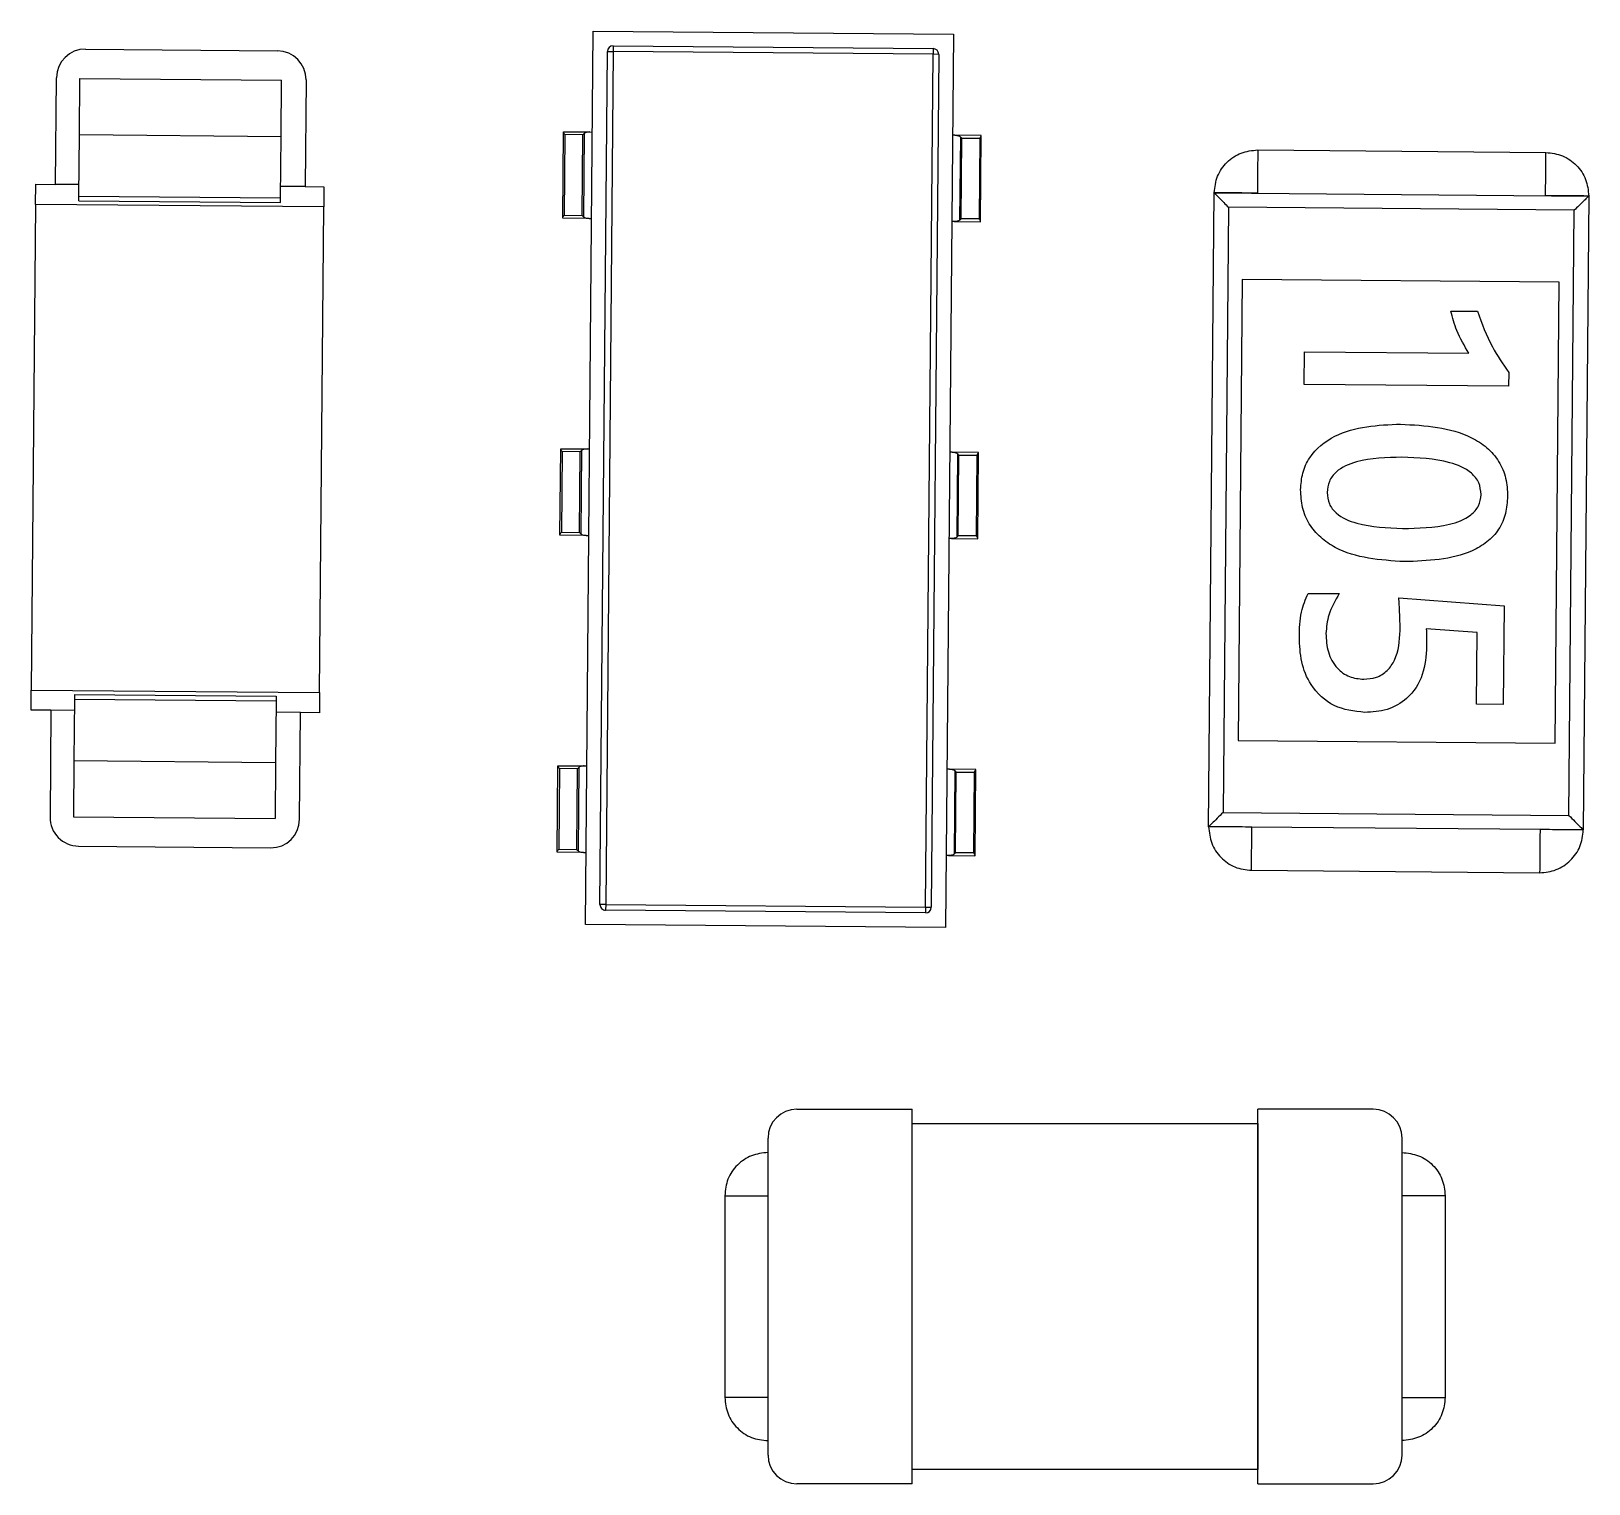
# Model space of a CAD drawing. Header units: millimetres. Extents: x -2889 to 8174, y 2447 to 8478.
# Drawn here: x 2747.535 to 2748.075, y 3451.284 to 3451.788 of the extents above; entities that cross this region are included whole.
import ezdxf

# ---------------------------------------------------------------- set-up
doc = ezdxf.new("R2010")
doc.units = ezdxf.units.MM

msp = doc.modelspace()

# ---------------------------------------------------------------- linework, layer by layer
at = {"color": 7, "linetype": 'Continuous', "lineweight": 25}
for p, q in [((2747.72706, 3451.47787), (2747.72977, 3451.78786)), ((2747.72977, 3451.78786), (2747.85476, 3451.78677)), ((2747.85476, 3451.78677), (2747.85206, 3451.47678)), ((2747.55364, 3451.78162), (2747.62025, 3451.78104)), ((2747.73212, 3451.48483), (2747.73471, 3451.78082)), ((2747.73671, 3451.7808), (2747.73412, 3451.48481)), ((2747.73471, 3451.78082), (2747.73671, 3451.7808)), ((2747.73672, 3451.7828), (2747.73671, 3451.7808)), ((2747.8477, 3451.77983), (2747.73671, 3451.7808)), ((2747.73672, 3451.7828), (2747.84772, 3451.78183)), ((2747.84772, 3451.78183), (2747.8477, 3451.77983)), ((2747.84512, 3451.48384), (2747.8477, 3451.77983)), ((2747.8497, 3451.77981), (2747.84712, 3451.48382)), ((2747.8497, 3451.77981), (2747.8477, 3451.77983)), ((2747.54323, 3451.73466), (2747.54355, 3451.77171)), ((2747.5515, 3451.75195), (2747.55167, 3451.77148)), ((2747.55167, 3451.77148), (2747.62167, 3451.77087)), ((2747.6215, 3451.75134), (2747.62167, 3451.77087)), ((2747.63016, 3451.77096), (2747.62984, 3451.7339)), ((2747.55132, 3451.73064), (2747.5515, 3451.75195)), ((2747.5515, 3451.75195), (2747.6215, 3451.75134)), ((2747.62131, 3451.73003), (2747.6215, 3451.75134)), ((2747.7192, 3451.72307), (2747.71946, 3451.75283)), ((2747.71946, 3451.75295), (2747.72861, 3451.75287)), ((2747.71999, 3451.75194), (2747.71974, 3451.72395)), ((2747.72623, 3451.75189), (2747.71999, 3451.75194)), ((2747.72599, 3451.72389), (2747.72623, 3451.75189)), ((2747.7267, 3451.75235), (2747.72645, 3451.72342)), ((2747.72861, 3451.75287), (2747.72946, 3451.75286)), ((2747.85531, 3451.75176), (2747.85446, 3451.75177)), ((2747.86446, 3451.75168), (2747.85531, 3451.75176)), ((2747.8572, 3451.75121), (2747.85695, 3451.72228)), ((2747.85742, 3451.72274), (2747.85767, 3451.75074)), ((2747.85767, 3451.75074), (2747.86391, 3451.75069)), ((2747.86391, 3451.75069), (2747.86367, 3451.72269)), ((2747.8642, 3451.7218), (2747.86445, 3451.75157)), ((2747.9604, 3451.74665), (2748.06039, 3451.74578)), ((2747.53629, 3451.72772), (2747.53635, 3451.73472)), ((2747.53635, 3451.73472), (2747.54323, 3451.73466)), ((2747.55135, 3451.73459), (2747.54323, 3451.73466)), ((2747.62984, 3451.7339), (2747.62135, 3451.73398)), ((2747.62984, 3451.7339), (2747.63635, 3451.73385)), ((2747.63635, 3451.73385), (2747.63629, 3451.72685)), ((2747.53629, 3451.72772), (2747.53482, 3451.55922)), ((2747.63629, 3451.72685), (2747.53629, 3451.72772)), ((2747.5513, 3451.72903), (2747.55132, 3451.73064)), ((2747.5513, 3451.72903), (2747.6213, 3451.72842)), ((2747.55132, 3451.73064), (2747.62131, 3451.73003)), ((2747.6213, 3451.72842), (2747.62131, 3451.73003)), ((2747.63482, 3451.55835), (2747.63629, 3451.72685)), ((2747.94335, 3451.51179), (2747.94527, 3451.73178)), ((2747.94527, 3451.73178), (2748.07526, 3451.73064)), ((2747.95022, 3451.72674), (2747.94839, 3451.51674)), ((2748.07022, 3451.72569), (2747.95022, 3451.72674)), ((2748.07526, 3451.73064), (2748.07334, 3451.51065)), ((2747.72835, 3451.72287), (2747.7192, 3451.72295)), ((2747.71974, 3451.72395), (2747.72599, 3451.72389)), ((2747.72835, 3451.72287), (2747.7292, 3451.72286)), ((2747.85505, 3451.72176), (2747.85419, 3451.72177)), ((2747.85505, 3451.72176), (2747.86419, 3451.72168)), ((2747.86367, 3451.72269), (2747.85742, 3451.72274)), ((2748.06839, 3451.5157), (2748.07022, 3451.72569)), ((2747.955, 3451.70169), (2747.95361, 3451.5417)), ((2748.065, 3451.70073), (2747.955, 3451.70169)), ((2748.0636, 3451.54074), (2748.065, 3451.70073)), ((2748.02739, 3451.69074), (2748.0366, 3451.69066)), ((2747.9765, 3451.66529), (2747.9766, 3451.67656)), ((2747.9766, 3451.67656), (2748.03369, 3451.67606)), ((2748.04746, 3451.66944), (2748.04742, 3451.66467)), ((2748.04742, 3451.66467), (2747.9765, 3451.66529)), ((2747.71824, 3451.61307), (2747.7185, 3451.64284)), ((2747.7185, 3451.64295), (2747.72765, 3451.64287)), ((2747.71903, 3451.64195), (2747.71878, 3451.61395)), ((2747.72527, 3451.64189), (2747.71903, 3451.64195)), ((2747.72503, 3451.6139), (2747.72527, 3451.64189)), ((2747.72574, 3451.64236), (2747.72549, 3451.61343)), ((2747.72765, 3451.64287), (2747.7285, 3451.64287)), ((2747.85435, 3451.64177), (2747.8535, 3451.64178)), ((2747.8635, 3451.64169), (2747.85435, 3451.64177)), ((2747.85624, 3451.64122), (2747.85599, 3451.61229)), ((2747.85646, 3451.61275), (2747.85671, 3451.64075)), ((2747.85671, 3451.64075), (2747.86295, 3451.64069)), ((2747.86295, 3451.64069), (2747.86271, 3451.61269)), ((2747.86324, 3451.6118), (2747.86349, 3451.64157)), ((2747.71878, 3451.61395), (2747.72503, 3451.6139)), ((2747.72739, 3451.61287), (2747.71824, 3451.61295)), ((2747.72739, 3451.61287), (2747.72824, 3451.61287)), ((2747.85409, 3451.61177), (2747.85323, 3451.61178)), ((2747.85409, 3451.61177), (2747.86323, 3451.61169)), ((2747.86271, 3451.61269), (2747.85646, 3451.61275)), ((2747.97783, 3451.59276), (2747.98869, 3451.59267)), ((2748.00935, 3451.59126), (2748.04584, 3451.58847)), ((2748.04584, 3451.58847), (2748.04554, 3451.55419)), ((2748.03654, 3451.57918), (2748.01887, 3451.5805)), ((2748.03633, 3451.55427), (2748.03654, 3451.57918)), ((2747.53476, 3451.55223), (2747.53482, 3451.55922)), ((2747.53482, 3451.55922), (2747.63482, 3451.55835)), ((2747.54979, 3451.55604), (2747.54961, 3451.53473)), ((2747.54981, 3451.55765), (2747.54979, 3451.55604)), ((2747.54979, 3451.55604), (2747.61979, 3451.55543)), ((2747.54981, 3451.55765), (2747.6198, 3451.55704)), ((2747.61979, 3451.55543), (2747.6196, 3451.53412)), ((2747.6198, 3451.55704), (2747.61979, 3451.55543)), ((2747.63482, 3451.55835), (2747.63476, 3451.55135)), ((2748.04554, 3451.55419), (2748.03633, 3451.55427)), ((2747.54164, 3451.55217), (2747.53476, 3451.55223)), ((2747.54164, 3451.55217), (2747.54131, 3451.51511)), ((2747.54976, 3451.55209), (2747.54164, 3451.55217)), ((2747.62825, 3451.55141), (2747.61976, 3451.55148)), ((2747.62792, 3451.51436), (2747.62825, 3451.55141)), ((2747.63476, 3451.55135), (2747.62825, 3451.55141)), ((2747.95361, 3451.5417), (2748.0636, 3451.54074)), ((2747.54961, 3451.53473), (2747.54944, 3451.5152)), ((2747.54961, 3451.53473), (2747.6196, 3451.53412)), ((2747.6196, 3451.53412), (2747.61943, 3451.51459)), ((2747.71728, 3451.50307), (2747.71754, 3451.53284)), ((2747.71754, 3451.53296), (2747.72669, 3451.53288)), ((2747.72478, 3451.53236), (2747.72453, 3451.50343)), ((2747.72669, 3451.53288), (2747.72754, 3451.53287)), ((2747.71807, 3451.53195), (2747.71782, 3451.50395)), ((2747.72431, 3451.5319), (2747.71807, 3451.53195)), ((2747.72407, 3451.5039), (2747.72431, 3451.5319)), ((2747.85339, 3451.53177), (2747.85254, 3451.53178)), ((2747.86254, 3451.53169), (2747.85339, 3451.53177)), ((2747.85528, 3451.53122), (2747.85503, 3451.50229)), ((2747.8555, 3451.50275), (2747.85575, 3451.53075)), ((2747.85575, 3451.53075), (2747.86199, 3451.5307)), ((2747.86199, 3451.5307), (2747.86175, 3451.5027)), ((2747.86228, 3451.50181), (2747.86254, 3451.53158)), ((2747.94839, 3451.51674), (2748.06839, 3451.5157)), ((2747.54944, 3451.5152), (2747.61943, 3451.51459)), ((2748.07334, 3451.51065), (2747.94335, 3451.51179)), ((2747.55122, 3451.50503), (2747.61784, 3451.50444)), ((2747.72643, 3451.50288), (2747.71728, 3451.50296)), ((2747.71782, 3451.50395), (2747.72407, 3451.5039)), ((2747.72643, 3451.50288), (2747.72728, 3451.50287)), ((2747.85313, 3451.50177), (2747.85227, 3451.50178)), ((2747.85313, 3451.50177), (2747.86227, 3451.50169)), ((2747.86175, 3451.5027), (2747.8555, 3451.50275)), ((2747.95822, 3451.49666), (2748.05821, 3451.49578)), ((2747.73412, 3451.48481), (2747.73212, 3451.48483)), ((2747.73412, 3451.48481), (2747.7341, 3451.48281)), ((2747.73412, 3451.48481), (2747.84512, 3451.48384)), ((2747.84512, 3451.48384), (2747.8451, 3451.48184)), ((2747.84512, 3451.48384), (2747.84712, 3451.48382)), ((2747.8451, 3451.48184), (2747.7341, 3451.48281)), ((2747.85206, 3451.47678), (2747.72706, 3451.47787)), ((2747.80045, 3451.41374), (2747.84045, 3451.41374)), ((2747.84045, 3451.28374), (2747.84045, 3451.41374)), ((2748.00045, 3451.41374), (2747.96045, 3451.41374)), ((2747.96045, 3451.28374), (2747.96045, 3451.41374)), ((2747.84045, 3451.28874), (2747.84045, 3451.40874)), ((2747.84045, 3451.40874), (2747.96045, 3451.40874)), ((2747.96045, 3451.40874), (2747.96045, 3451.28874)), ((2747.79045, 3451.29374), (2747.79045, 3451.40374)), ((2748.01045, 3451.29374), (2748.01045, 3451.40374)), ((2747.77545, 3451.38374), (2747.77545, 3451.31374)), ((2748.02545, 3451.38374), (2748.02545, 3451.31374)), ((2747.84045, 3451.28374), (2747.80045, 3451.28374)), ((2747.96045, 3451.28874), (2747.84045, 3451.28874)), ((2747.96045, 3451.28374), (2748.00045, 3451.28374))]:
    msp.add_line(p, q, dxfattribs=at)
for centre, radius, start, end in [((2747.55355, 3451.77163), 0.01, 89.5, 179.5), ((2747.62016, 3451.77104), 0.01, 359.5, 89.5), ((2747.73671, 3451.7808), 0.002, 89.5, 179.5), ((2747.8477, 3451.77983), 0.002, 359.5, 89.5), ((2747.55131, 3451.51503), 0.01, 179.5, 269.5), ((2747.61792, 3451.51444), 0.01, 269.5, 359.5), ((2747.73412, 3451.48481), 0.002, 179.5, 269.5), ((2747.84512, 3451.48384), 0.002, 269.5, 359.5), ((2747.80045, 3451.40374), 0.01, 90, 180), ((2748.00045, 3451.40374), 0.01, 0, 90), ((2747.80045, 3451.29374), 0.01, 180, 270), ((2748.00045, 3451.29374), 0.01, 270, 0)]:
    msp.add_arc(centre, radius, start, end, dxfattribs=at)
for points, knots in [([(2747.71946, 3451.75283), (2747.71946, 3451.75287), (2747.71946, 3451.75294), (2747.71946, 3451.75295), (2747.71946, 3451.75295)], [0, 0, 0, 0, 0.557149, 1, 1, 1, 1]), ([(2747.71999, 3451.75194), (2747.71983, 3451.75214), (2747.71961, 3451.75242), (2747.71948, 3451.7527), (2747.71947, 3451.75279), (2747.71946, 3451.75283)], [0, 0, 0, 0, 0.593011, 0.808541, 1, 1, 1, 1]), ([(2747.72623, 3451.75189), (2747.72632, 3451.75198), (2747.72646, 3451.75214), (2747.72663, 3451.75229), (2747.7267, 3451.75235)], [0, 0, 0, 0, 0.567528, 1, 1, 1, 1]), ([(2747.72861, 3451.75287), (2747.72819, 3451.75284), (2747.72763, 3451.75281), (2747.727, 3451.75257), (2747.7268, 3451.75242), (2747.7267, 3451.75235)], [0, 0, 0, 0, 0.620178, 0.829239, 1, 1, 1, 1]), ([(2747.85531, 3451.75176), (2747.85572, 3451.75173), (2747.85628, 3451.75169), (2747.85691, 3451.75143), (2747.85711, 3451.75128), (2747.8572, 3451.75121)], [0, 0, 0, 0, 0.620178, 0.829239, 1, 1, 1, 1]), ([(2747.85767, 3451.75074), (2747.85758, 3451.75083), (2747.85744, 3451.75099), (2747.85728, 3451.75115), (2747.8572, 3451.75121)], [0, 0, 0, 0, 0.5675281, 1, 1, 1, 1]), ([(2747.86391, 3451.75069), (2747.86407, 3451.75089), (2747.8643, 3451.75115), (2747.86444, 3451.75144), (2747.86445, 3451.75153), (2747.86445, 3451.75157)], [0, 0, 0, 0, 0.593011, 0.808541, 1, 1, 1, 1]), ([(2747.86445, 3451.75157), (2747.86446, 3451.75161), (2747.86446, 3451.75167), (2747.86446, 3451.75168), (2747.86446, 3451.75168)], [0, 0, 0, 0, 0.557149, 1, 1, 1, 1]), ([(2747.94527, 3451.73178), (2747.94551, 3451.73374), (2747.94599, 3451.73766), (2747.9495, 3451.74259), (2747.95449, 3451.74602), (2747.95842, 3451.74644), (2747.9604, 3451.74665)], [0, 0, 0, 0, 0.249727, 0.499552, 0.749426, 1, 1, 1, 1]), ([(2747.9604, 3451.74665), (2747.9604, 3451.74655), (2747.96039, 3451.74637), (2747.96037, 3451.74348), (2747.96033, 3451.73861), (2747.96029, 3451.73401), (2747.96027, 3451.73165)], [0, 0, 0, 0, 0.2643454, 0.5078201, 0.7471799, 1, 1, 1, 1]), ([(2748.06026, 3451.73078), (2748.06028, 3451.73314), (2748.06032, 3451.73774), (2748.06037, 3451.74261), (2748.06039, 3451.7455), (2748.06039, 3451.74568), (2748.06039, 3451.74578)], [0, 0, 0, 0, 0.25282, 0.49218, 0.735655, 1, 1, 1, 1]), ([(2748.06039, 3451.74578), (2748.06235, 3451.74553), (2748.06628, 3451.74505), (2748.0712, 3451.74154), (2748.07463, 3451.73655), (2748.07505, 3451.73262), (2748.07526, 3451.73064)], [0, 0, 0, 0, 0.249725, 0.499551, 0.749426, 1, 1, 1, 1]), ([(2747.94527, 3451.73178), (2747.94531, 3451.73174), (2747.94539, 3451.73165), (2747.94606, 3451.73097), (2747.94715, 3451.72986), (2747.94859, 3451.72839), (2747.94968, 3451.72728), (2747.95022, 3451.72674)], [0, 0, 0, 0, 0.1467542, 0.3161257, 0.5102478, 0.7577933, 1, 1, 1, 1]), ([(2747.96027, 3451.73165), (2747.95879, 3451.73166), (2747.95579, 3451.73169), (2747.95192, 3451.73172), (2747.94885, 3451.73175), (2747.9462, 3451.73177), (2747.94542, 3451.73178), (2747.9453, 3451.73178), (2747.94527, 3451.73178), (2747.94527, 3451.73178), (2747.94527, 3451.73178)], [0, 0, 0, 0, 0.1230448, 0.2507485, 0.3706155, 0.5014349, 0.749263, 0.7795323, 0.8314071, 1, 1, 1, 1]), ([(2748.07526, 3451.73064), (2748.07527, 3451.73064), (2748.0753, 3451.73064), (2748.07479, 3451.73065), (2748.07166, 3451.73068), (2748.06862, 3451.7307), (2748.06475, 3451.73074), (2748.06175, 3451.73076), (2748.06026, 3451.73078)], [0, 0, 0, 0, 0.167217, 0.499711, 0.627126, 0.749519, 0.875652, 1, 1, 1, 1]), ([(2748.07526, 3451.73064), (2748.07522, 3451.73061), (2748.07514, 3451.73052), (2748.07445, 3451.72985), (2748.07335, 3451.72876), (2748.07188, 3451.72732), (2748.07077, 3451.72623), (2748.07022, 3451.72569)], [0, 0, 0, 0, 0.1467542, 0.3161257, 0.5102478, 0.7577933, 1, 1, 1, 1]), ([(2747.7192, 3451.72307), (2747.71921, 3451.72312), (2747.71923, 3451.72324), (2747.71941, 3451.72354), (2747.71961, 3451.72379), (2747.71974, 3451.72395)], [0, 0, 0, 0, 0.247189, 0.530733, 1, 1, 1, 1]), ([(2747.7192, 3451.72295), (2747.7192, 3451.72296), (2747.7192, 3451.72297), (2747.7192, 3451.72304), (2747.7192, 3451.72307)], [0, 0, 0, 0, 0.563191, 1, 1, 1, 1]), ([(2747.72645, 3451.72342), (2747.72636, 3451.72351), (2747.7262, 3451.72366), (2747.72605, 3451.72382), (2747.72599, 3451.72389)], [0, 0, 0, 0, 0.553287, 1, 1, 1, 1]), ([(2747.72645, 3451.72342), (2747.72657, 3451.72333), (2747.72685, 3451.72314), (2747.7275, 3451.72293), (2747.72802, 3451.72289), (2747.72835, 3451.72287)], [0, 0, 0, 0, 0.223749, 0.506058, 1, 1, 1, 1]), ([(2747.85695, 3451.72228), (2747.85683, 3451.7222), (2747.85655, 3451.72201), (2747.8559, 3451.72181), (2747.85538, 3451.72178), (2747.85505, 3451.72176)], [0, 0, 0, 0, 0.223749, 0.506058, 1, 1, 1, 1]), ([(2747.85695, 3451.72228), (2747.85704, 3451.72237), (2747.85721, 3451.72252), (2747.85736, 3451.72267), (2747.85742, 3451.72274)], [0, 0, 0, 0, 0.553287, 1, 1, 1, 1]), ([(2747.8642, 3451.7218), (2747.86419, 3451.72186), (2747.86417, 3451.72198), (2747.864, 3451.72228), (2747.86379, 3451.72253), (2747.86367, 3451.72269)], [0, 0, 0, 0, 0.2471887, 0.5307328, 1, 1, 1, 1]), ([(2747.86419, 3451.72168), (2747.86419, 3451.72169), (2747.86419, 3451.7217), (2747.86419, 3451.72177), (2747.8642, 3451.7218)], [0, 0, 0, 0, 0.563191, 1, 1, 1, 1]), ([(2748.03369, 3451.67606), (2748.03214, 3451.67865), (2748.02938, 3451.68326), (2748.028, 3451.68846), (2748.02739, 3451.69074)], [0, 0, 0, 0, 0.559643, 1, 1, 1, 1]), ([(2748.0366, 3451.69066), (2748.03814, 3451.68645), (2748.04091, 3451.67892), (2748.04546, 3451.67234), (2748.04746, 3451.66944)], [0, 0, 0, 0, 0.5598533, 1, 1, 1, 1]), ([(2747.97526, 3451.62872), (2747.97541, 3451.63067), (2747.9757, 3451.63456), (2747.97895, 3451.64177), (2747.99014, 3451.65064), (2748.00204, 3451.65115), (2748.00997, 3451.65149)], [0, 0, 0, 0, 0.1257153, 0.2512519, 0.5004773, 1, 1, 1, 1]), ([(2748.00997, 3451.65149), (2748.01857, 3451.651), (2748.02933, 3451.6504), (2748.04006, 3451.64352), (2748.04427, 3451.63871), (2748.04677, 3451.63277), (2748.04698, 3451.62855), (2748.04709, 3451.62644)], [0, 0, 0, 0, 0.498657, 0.624086, 0.74936, 0.874581, 1, 1, 1, 1]), ([(2747.7185, 3451.64284), (2747.7185, 3451.64288), (2747.7185, 3451.64294), (2747.7185, 3451.64295), (2747.7185, 3451.64295)], [0, 0, 0, 0, 0.557149, 1, 1, 1, 1]), ([(2747.71903, 3451.64195), (2747.71887, 3451.64215), (2747.71865, 3451.64242), (2747.71852, 3451.64271), (2747.71851, 3451.6428), (2747.7185, 3451.64284)], [0, 0, 0, 0, 0.593011, 0.808541, 1, 1, 1, 1]), ([(2747.72527, 3451.64189), (2747.72536, 3451.64198), (2747.7255, 3451.64214), (2747.72567, 3451.64229), (2747.72574, 3451.64236)], [0, 0, 0, 0, 0.567528, 1, 1, 1, 1]), ([(2747.72765, 3451.64287), (2747.72723, 3451.64285), (2747.72667, 3451.64281), (2747.72604, 3451.64257), (2747.72584, 3451.64242), (2747.72574, 3451.64236)], [0, 0, 0, 0, 0.620178, 0.829239, 1, 1, 1, 1]), ([(2747.85435, 3451.64177), (2747.85476, 3451.64173), (2747.85532, 3451.64169), (2747.85595, 3451.64144), (2747.85615, 3451.64129), (2747.85624, 3451.64122)], [0, 0, 0, 0, 0.620178, 0.829239, 1, 1, 1, 1]), ([(2747.85671, 3451.64075), (2747.85662, 3451.64084), (2747.85648, 3451.641), (2747.85632, 3451.64115), (2747.85624, 3451.64122)], [0, 0, 0, 0, 0.567528, 1, 1, 1, 1]), ([(2747.86295, 3451.64069), (2747.86311, 3451.64089), (2747.86334, 3451.64116), (2747.86348, 3451.64144), (2747.86349, 3451.64153), (2747.86349, 3451.64157)], [0, 0, 0, 0, 0.593011, 0.808541, 1, 1, 1, 1]), ([(2747.86349, 3451.64157), (2747.8635, 3451.64161), (2747.8635, 3451.64168), (2747.8635, 3451.64168), (2747.8635, 3451.64169)], [0, 0, 0, 0, 0.557149, 1, 1, 1, 1]), ([(2748.01039, 3451.63997), (2748.00508, 3451.63987), (2747.99713, 3451.63972), (2747.98829, 3451.63609), (2747.98489, 3451.63176), (2747.98461, 3451.62909), (2747.98447, 3451.62776)], [0, 0, 0, 0, 0.50107, 0.750284, 0.875063, 1, 1, 1, 1]), ([(2748.03788, 3451.62705), (2748.03774, 3451.62846), (2748.03746, 3451.63128), (2748.03372, 3451.63576), (2748.02439, 3451.63948), (2748.016, 3451.63977), (2748.01039, 3451.63997)], [0, 0, 0, 0, 0.124727, 0.249469, 0.498882, 1, 1, 1, 1]), ([(2748.01126, 3451.60377), (2748.00285, 3451.60431), (2747.99233, 3451.60499), (2747.98205, 3451.612), (2747.97802, 3451.61674), (2747.97558, 3451.62254), (2747.97537, 3451.62666), (2747.97526, 3451.62872)], [0, 0, 0, 0, 0.498322, 0.623828, 0.749201, 0.874531, 1, 1, 1, 1]), ([(2747.98447, 3451.62776), (2747.9846, 3451.62642), (2747.98486, 3451.62372), (2747.98835, 3451.6194), (2747.99725, 3451.61577), (2748.00526, 3451.61548), (2748.01061, 3451.61529)], [0, 0, 0, 0, 0.124828, 0.249574, 0.498908, 1, 1, 1, 1]), ([(2748.01061, 3451.61529), (2748.01608, 3451.61538), (2748.02427, 3451.61551), (2748.03346, 3451.61878), (2748.03736, 3451.62293), (2748.03771, 3451.62568), (2748.03788, 3451.62705)], [0, 0, 0, 0, 0.501206, 0.750756, 0.875453, 1, 1, 1, 1]), ([(2748.04709, 3451.62644), (2748.04695, 3451.62444), (2748.04668, 3451.62044), (2748.04424, 3451.61483), (2748.04011, 3451.61037), (2748.0296, 3451.60437), (2748.0194, 3451.60403), (2748.01126, 3451.60377)], [0, 0, 0, 0, 0.125395, 0.250542, 0.375712, 0.501078, 1, 1, 1, 1]), ([(2747.71824, 3451.61307), (2747.71825, 3451.61313), (2747.71827, 3451.61325), (2747.71845, 3451.61355), (2747.71865, 3451.6138), (2747.71878, 3451.61395)], [0, 0, 0, 0, 0.247189, 0.530733, 1, 1, 1, 1]), ([(2747.72549, 3451.61343), (2747.7254, 3451.61351), (2747.72524, 3451.61366), (2747.72509, 3451.61382), (2747.72503, 3451.6139)], [0, 0, 0, 0, 0.553287, 1, 1, 1, 1]), ([(2747.72549, 3451.61343), (2747.72561, 3451.61334), (2747.72589, 3451.61314), (2747.72654, 3451.61293), (2747.72706, 3451.6129), (2747.72739, 3451.61287)], [0, 0, 0, 0, 0.223749, 0.506058, 1, 1, 1, 1]), ([(2747.71824, 3451.61295), (2747.71824, 3451.61296), (2747.71824, 3451.61297), (2747.71824, 3451.61304), (2747.71824, 3451.61307)], [0, 0, 0, 0, 0.563191, 1, 1, 1, 1]), ([(2747.85599, 3451.61229), (2747.85587, 3451.6122), (2747.85559, 3451.61201), (2747.85494, 3451.61181), (2747.85442, 3451.61179), (2747.85409, 3451.61177)], [0, 0, 0, 0, 0.223749, 0.506058, 1, 1, 1, 1]), ([(2747.85599, 3451.61229), (2747.85608, 3451.61237), (2747.85625, 3451.61252), (2747.8564, 3451.61268), (2747.85646, 3451.61275)], [0, 0, 0, 0, 0.553287, 1, 1, 1, 1]), ([(2747.86324, 3451.6118), (2747.86323, 3451.61186), (2747.86321, 3451.61198), (2747.86304, 3451.61229), (2747.86284, 3451.61254), (2747.86271, 3451.61269)], [0, 0, 0, 0, 0.247189, 0.530733, 1, 1, 1, 1]), ([(2747.86323, 3451.61169), (2747.86323, 3451.6117), (2747.86323, 3451.61171), (2747.86323, 3451.61177), (2747.86324, 3451.6118)], [0, 0, 0, 0, 0.563191, 1, 1, 1, 1]), ([(2747.97482, 3451.57757), (2747.97487, 3451.58052), (2747.97497, 3451.58578), (2747.97696, 3451.59063), (2747.97783, 3451.59276)], [0, 0, 0, 0, 0.560764, 1, 1, 1, 1]), ([(2747.98869, 3451.59267), (2747.98726, 3451.59026), (2747.9847, 3451.58596), (2747.98424, 3451.581), (2747.98404, 3451.57882)], [0, 0, 0, 0, 0.559976, 1, 1, 1, 1]), ([(2748.00984, 3451.57985), (2748.00978, 3451.58198), (2748.00968, 3451.58579), (2748.00945, 3451.58959), (2748.00935, 3451.59126)], [0, 0, 0, 0, 0.559981, 1, 1, 1, 1]), ([(2747.9975, 3451.55144), (2747.99383, 3451.55186), (2747.98648, 3451.55271), (2747.97872, 3451.56015), (2747.97518, 3451.56896), (2747.97494, 3451.5747), (2747.97482, 3451.57757)], [0, 0, 0, 0, 0.2795498, 0.5583905, 0.7789112, 1, 1, 1, 1]), ([(2747.98404, 3451.57882), (2747.98416, 3451.57665), (2747.98441, 3451.57232), (2747.98741, 3451.56688), (2747.99203, 3451.56346), (2747.99545, 3451.56313), (2747.99716, 3451.56296)], [0, 0, 0, 0, 0.280705, 0.560151, 0.779847, 1, 1, 1, 1]), ([(2747.99716, 3451.56296), (2747.99865, 3451.56307), (2748.00164, 3451.56328), (2748.00551, 3451.56579), (2748.00923, 3451.57122), (2748.00959, 3451.57629), (2748.00984, 3451.57985)], [0, 0, 0, 0, 0.186995, 0.373514, 0.56057, 1, 1, 1, 1]), ([(2748.01887, 3451.5805), (2748.01892, 3451.57937), (2748.01901, 3451.57734), (2748.019, 3451.57532), (2748.019, 3451.57443)], [0, 0, 0, 0, 0.559993, 1, 1, 1, 1]), ([(2748.019, 3451.57443), (2748.01877, 3451.57108), (2748.01831, 3451.5644), (2748.01307, 3451.55624), (2748.00538, 3451.55191), (2748.00013, 3451.5516), (2747.9975, 3451.55144)], [0, 0, 0, 0, 0.280702, 0.559525, 0.779381, 1, 1, 1, 1]), ([(2747.71754, 3451.53284), (2747.71754, 3451.53288), (2747.71754, 3451.53295), (2747.71754, 3451.53295), (2747.71754, 3451.53296)], [0, 0, 0, 0, 0.557149, 1, 1, 1, 1]), ([(2747.71807, 3451.53195), (2747.71791, 3451.53215), (2747.71769, 3451.53242), (2747.71756, 3451.53271), (2747.71755, 3451.5328), (2747.71754, 3451.53284)], [0, 0, 0, 0, 0.593011, 0.808541, 1, 1, 1, 1]), ([(2747.72431, 3451.5319), (2747.7244, 3451.53199), (2747.72454, 3451.53215), (2747.72471, 3451.53229), (2747.72478, 3451.53236)], [0, 0, 0, 0, 0.567528, 1, 1, 1, 1]), ([(2747.72669, 3451.53288), (2747.72627, 3451.53285), (2747.72572, 3451.53282), (2747.72508, 3451.53258), (2747.72488, 3451.53243), (2747.72478, 3451.53236)], [0, 0, 0, 0, 0.620178, 0.829239, 1, 1, 1, 1]), ([(2747.85339, 3451.53177), (2747.8538, 3451.53174), (2747.85436, 3451.5317), (2747.85499, 3451.53144), (2747.85519, 3451.53129), (2747.85528, 3451.53122)], [0, 0, 0, 0, 0.620178, 0.829239, 1, 1, 1, 1]), ([(2747.85575, 3451.53075), (2747.85566, 3451.53084), (2747.85552, 3451.531), (2747.85536, 3451.53115), (2747.85528, 3451.53122)], [0, 0, 0, 0, 0.5675281, 1, 1, 1, 1]), ([(2747.86199, 3451.5307), (2747.86215, 3451.53089), (2747.86238, 3451.53116), (2747.86252, 3451.53145), (2747.86253, 3451.53154), (2747.86254, 3451.53158)], [0, 0, 0, 0, 0.593011, 0.808541, 1, 1, 1, 1]), ([(2747.86254, 3451.53158), (2747.86254, 3451.53161), (2747.86254, 3451.53168), (2747.86254, 3451.53169), (2747.86254, 3451.53169)], [0, 0, 0, 0, 0.557149, 1, 1, 1, 1]), ([(2747.94839, 3451.51674), (2747.94769, 3451.51605), (2747.94629, 3451.51468), (2747.94471, 3451.51313), (2747.94383, 3451.51226), (2747.94342, 3451.51186), (2747.94337, 3451.51181), (2747.94335, 3451.51179)], [0, 0, 0, 0, 0.31012, 0.616121, 0.758896, 0.886022, 1, 1, 1, 1]), ([(2747.94335, 3451.51179), (2747.94355, 3451.50982), (2747.94397, 3451.50589), (2747.94741, 3451.50091), (2747.9523, 3451.49733), (2747.95625, 3451.49688), (2747.95822, 3451.49666)], [0, 0, 0, 0, 0.249561, 0.499219, 0.750533, 1, 1, 1, 1]), ([(2747.95835, 3451.51166), (2747.95685, 3451.51167), (2747.95385, 3451.5117), (2747.94996, 3451.51173), (2747.94692, 3451.51176), (2747.9441, 3451.51178), (2747.9434, 3451.51179), (2747.94336, 3451.51179), (2747.94335, 3451.51179), (2747.94335, 3451.51179)], [0, 0, 0, 0, 0.1245874, 0.2509754, 0.373773, 0.5016807, 0.780551, 0.8327855, 1, 1, 1, 1]), ([(2747.95822, 3451.49666), (2747.95822, 3451.49672), (2747.95822, 3451.49685), (2747.95824, 3451.49936), (2747.95828, 3451.50462), (2747.95833, 3451.50941), (2747.95835, 3451.51166)], [0, 0, 0, 0, 0.217702, 0.479683, 0.756498, 1, 1, 1, 1]), ([(2748.05834, 3451.51078), (2748.05832, 3451.50854), (2748.05828, 3451.50375), (2748.05823, 3451.49849), (2748.05821, 3451.49598), (2748.05821, 3451.49585), (2748.05821, 3451.49579)], [0, 0, 0, 0, 0.243502, 0.520317, 0.782298, 1, 1, 1, 1]), ([(2748.05821, 3451.49578), (2748.06018, 3451.49599), (2748.06411, 3451.49641), (2748.06909, 3451.49984), (2748.07267, 3451.50474), (2748.07312, 3451.50869), (2748.07334, 3451.51065)], [0, 0, 0, 0, 0.249559, 0.499218, 0.750513, 1, 1, 1, 1]), ([(2748.07334, 3451.51065), (2748.07334, 3451.51065), (2748.07334, 3451.51065), (2748.0733, 3451.51065), (2748.07318, 3451.51065), (2748.0724, 3451.51066), (2748.06973, 3451.51068), (2748.06666, 3451.51071), (2748.0628, 3451.51075), (2748.05981, 3451.51077), (2748.05834, 3451.51078)], [0, 0, 0, 0, 0.168551, 0.220862, 0.251873, 0.500225, 0.630483, 0.749879, 0.877257, 1, 1, 1, 1]), ([(2748.06839, 3451.5157), (2748.06908, 3451.51499), (2748.07045, 3451.5136), (2748.072, 3451.51202), (2748.07287, 3451.51114), (2748.07327, 3451.51073), (2748.07332, 3451.51068), (2748.07334, 3451.51065)], [0, 0, 0, 0, 0.31012, 0.616121, 0.758896, 0.886022, 1, 1, 1, 1]), ([(2747.71728, 3451.50307), (2747.71729, 3451.50313), (2747.71731, 3451.50325), (2747.71749, 3451.50355), (2747.71769, 3451.5038), (2747.71782, 3451.50395)], [0, 0, 0, 0, 0.247189, 0.530733, 1, 1, 1, 1]), ([(2747.71728, 3451.50296), (2747.71728, 3451.50296), (2747.71728, 3451.50298), (2747.71728, 3451.50304), (2747.71728, 3451.50307)], [0, 0, 0, 0, 0.563191, 1, 1, 1, 1]), ([(2747.72453, 3451.50343), (2747.72444, 3451.50351), (2747.72428, 3451.50367), (2747.72413, 3451.50383), (2747.72407, 3451.5039)], [0, 0, 0, 0, 0.553287, 1, 1, 1, 1]), ([(2747.72453, 3451.50343), (2747.72465, 3451.50334), (2747.72493, 3451.50315), (2747.72558, 3451.50294), (2747.7261, 3451.5029), (2747.72643, 3451.50288)], [0, 0, 0, 0, 0.223749, 0.506058, 1, 1, 1, 1]), ([(2747.85503, 3451.50229), (2747.85491, 3451.50221), (2747.85463, 3451.50201), (2747.85398, 3451.50182), (2747.85346, 3451.50179), (2747.85313, 3451.50177)], [0, 0, 0, 0, 0.223749, 0.506058, 1, 1, 1, 1]), ([(2747.85503, 3451.50229), (2747.85512, 3451.50237), (2747.85529, 3451.50252), (2747.85544, 3451.50268), (2747.8555, 3451.50275)], [0, 0, 0, 0, 0.553287, 1, 1, 1, 1]), ([(2747.86228, 3451.50181), (2747.86227, 3451.50186), (2747.86225, 3451.50198), (2747.86208, 3451.50229), (2747.86188, 3451.50254), (2747.86175, 3451.5027)], [0, 0, 0, 0, 0.247189, 0.530733, 1, 1, 1, 1]), ([(2747.86227, 3451.50169), (2747.86227, 3451.5017), (2747.86227, 3451.50171), (2747.86228, 3451.50178), (2747.86228, 3451.50181)], [0, 0, 0, 0, 0.563191, 1, 1, 1, 1]), ([(2747.79045, 3451.39874), (2747.78848, 3451.39851), (2747.78456, 3451.39806), (2747.77961, 3451.39458), (2747.77607, 3451.38966), (2747.77565, 3451.38571), (2747.77545, 3451.38374)], [0, 0, 0, 0, 0.249563, 0.499219, 0.75054, 1, 1, 1, 1]), ([(2748.01045, 3451.39874), (2748.01241, 3451.39851), (2748.01634, 3451.39806), (2748.02129, 3451.3946), (2748.02477, 3451.38964), (2748.02522, 3451.38571), (2748.02545, 3451.38374)], [0, 0, 0, 0, 0.249729, 0.499552, 0.749424, 1, 1, 1, 1]), ([(2747.77545, 3451.38374), (2747.77564, 3451.38374), (2747.77604, 3451.38374), (2747.77871, 3451.38374), (2747.78363, 3451.38374), (2747.78823, 3451.38374), (2747.79045, 3451.38374)], [0, 0, 0, 0, 0.224188, 0.476934, 0.747472, 1, 1, 1, 1]), ([(2748.02545, 3451.38374), (2748.0252, 3451.38374), (2748.02472, 3451.38374), (2748.02171, 3451.38374), (2748.01703, 3451.38374), (2748.01267, 3451.38374), (2748.01045, 3451.38374)], [0, 0, 0, 0, 0.265061, 0.511154, 0.751439, 1, 1, 1, 1]), ([(2747.79045, 3451.31374), (2747.78824, 3451.31374), (2747.78366, 3451.31374), (2747.77872, 3451.31374), (2747.77606, 3451.31374), (2747.77564, 3451.31374), (2747.77545, 3451.31374)], [0, 0, 0, 0, 0.250903, 0.521662, 0.775477, 1, 1, 1, 1]), ([(2747.77545, 3451.31374), (2747.77567, 3451.31177), (2747.77612, 3451.30784), (2747.7796, 3451.3029), (2747.78453, 3451.29936), (2747.78848, 3451.29894), (2747.79045, 3451.29874)], [0, 0, 0, 0, 0.249558, 0.499217, 0.750481, 1, 1, 1, 1]), ([(2748.01045, 3451.31374), (2748.01267, 3451.31374), (2748.01703, 3451.31374), (2748.02171, 3451.31374), (2748.02472, 3451.31374), (2748.0252, 3451.31374), (2748.02545, 3451.31374)], [0, 0, 0, 0, 0.248561, 0.488846, 0.734939, 1, 1, 1, 1]), ([(2748.02545, 3451.31374), (2748.02522, 3451.31178), (2748.02477, 3451.30785), (2748.02131, 3451.30289), (2748.01635, 3451.29942), (2748.01242, 3451.29897), (2748.01045, 3451.29874)], [0, 0, 0, 0, 0.2497237, 0.4995484, 0.749424, 1, 1, 1, 1])]:
    msp.add_open_spline(points, degree=3, knots=knots, dxfattribs=at)

doc.saveas('drawing.dxf')
